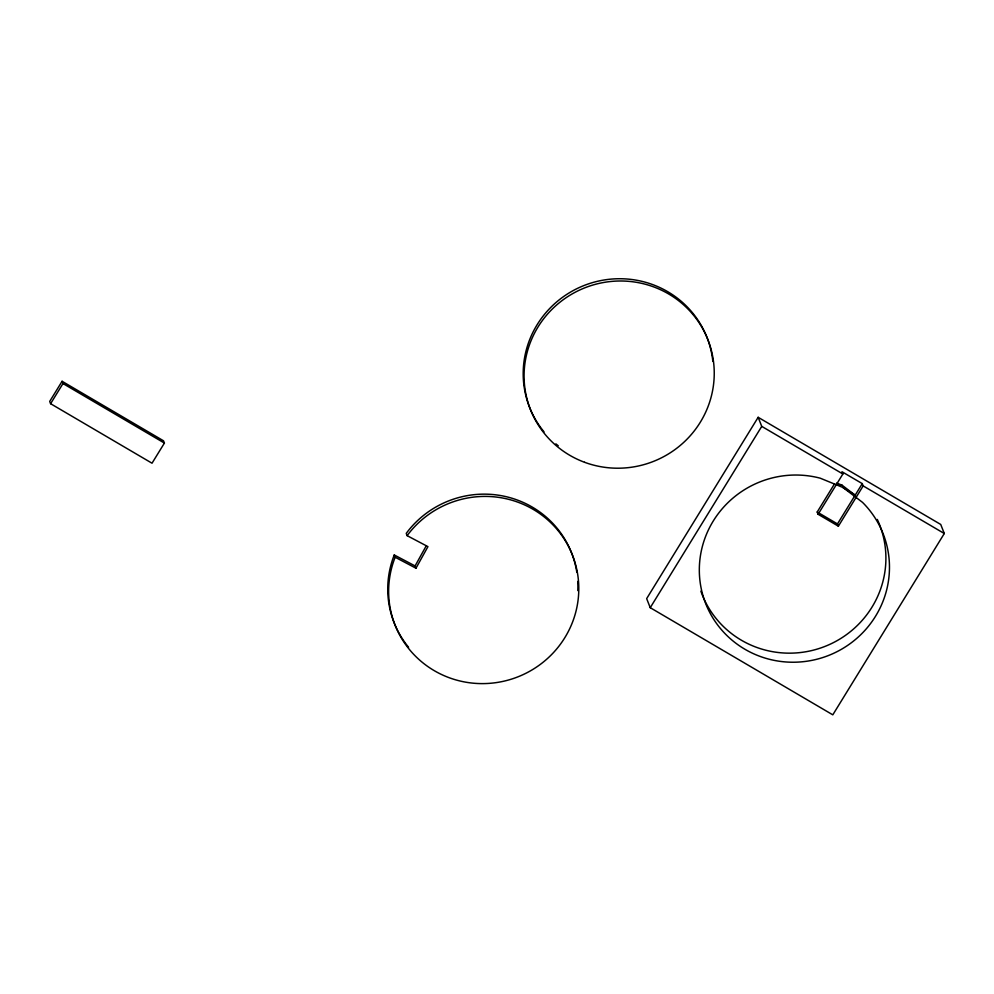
<?xml version="1.0" encoding="UTF-8"?>
<svg xmlns="http://www.w3.org/2000/svg" width="994" height="994" viewBox="0 0 994 994"><rect width="100%" height="100%" fill="white"/><g stroke="black" fill="none" stroke-linecap="round" stroke-linejoin="round"><path stroke-width="1.49" d="M576.818 572.295A95.349 93.324 -21.5 0 0 505.561 496.54A95.349 93.324 -21.5 0 0 406.235 533.38L407.118 535.654L427.942 546.638L415.977 568.208L415.082 565.946L426.302 545.718M62.088 381.286L49.7 401.427L50.595 403.701L152.02 463.216L164.408 443.076L163.513 440.802L62.088 381.286L62.982 383.547L164.408 443.076M50.595 403.701L62.982 383.547M758.161 417.306L646.659 598.624L650.238 607.694L832.798 714.835L944.3 533.517L940.722 524.447L758.161 417.306L761.739 426.376L842.875 473.989L818.099 514.283L838.377 526.186L863.165 485.904L862.27 483.631L841.98 471.728L842.875 473.989M650.238 607.694L761.739 426.376M818.099 514.283L817.205 512.022L834.575 483.767M838.377 526.186L837.482 523.925L862.27 483.631M836.265 484.749L842.142 485.246L855.163 495.174L856.058 497.447M836.724 483.034L842.142 485.246M843.036 487.52L820.236 478.189A95.349 93.324 -21.5 0 0 699.577 576.893A95.349 93.324 -21.5 0 0 833.407 653.418A95.349 93.324 -21.5 0 0 862.519 502.368L843.036 487.52L855.163 495.174M408.584 647.28A95.349 93.324 -21.5 0 1 394.258 554.963L415.082 565.946M394.258 554.963L395.152 557.224L415.977 568.208M863.165 485.904L944.3 533.517M817.205 512.022L837.482 523.925M544.041 431.881A95.349 93.324 -21.5 0 1 582.248 286.235A95.349 93.324 -21.5 0 1 712.847 361.406M558.268 445.797A95.349 93.324 -21.5 0 1 555.882 443.858M407.118 535.654A95.349 93.324 -21.5 0 1 567.139 543.917A95.349 93.324 -21.5 0 1 489.793 683.325A95.349 93.324 -21.5 0 1 395.152 557.224M577.762 581.403A95.349 93.324 -21.5 0 1 577.8 590.622M877.304 519.427A95.349 93.324 -21.5 0 1 826.014 646.001A95.349 93.324 -21.5 0 1 700.869 591.169M584.571 462.285A95.349 93.324 -21.5 0 0 713.158 359.157A95.349 93.324 -21.5 0 0 559.759 302.375A95.349 93.324 -21.5 0 0 584.571 462.285"/></g></svg>
